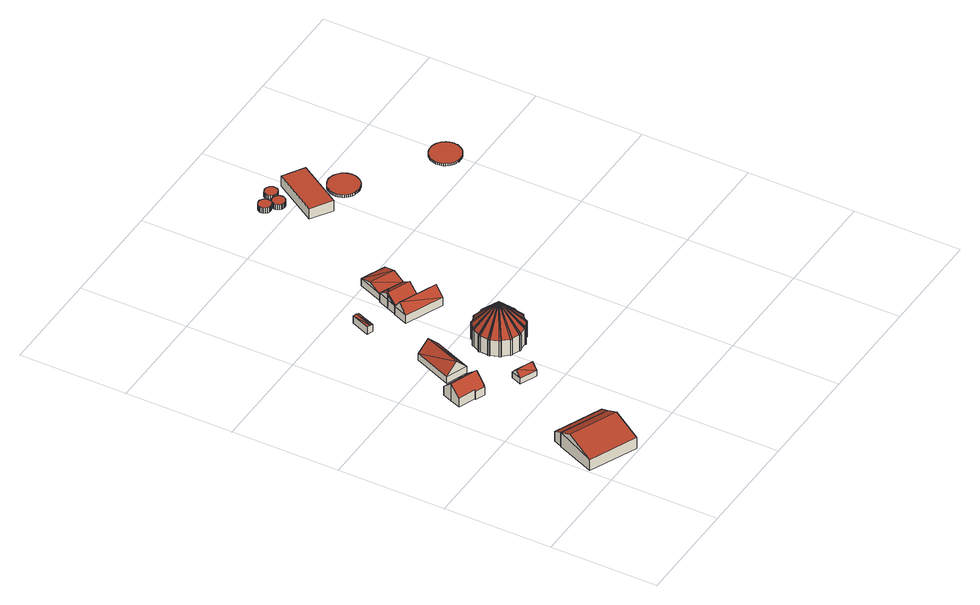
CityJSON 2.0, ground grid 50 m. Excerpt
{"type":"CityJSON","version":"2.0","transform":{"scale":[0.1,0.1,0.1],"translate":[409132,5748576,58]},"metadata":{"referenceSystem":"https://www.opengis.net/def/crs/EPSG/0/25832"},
"CityObjects":{
"building1":{"type":"Building","attributes":{"Gemeindeschluessel":"05515000","Geometrietyp2DReferenz":"3000","function":"31001_2500","roofType":"3100","measuredHeight":10.05},"geometry":[{"type":"Solid","lod":"2","boundaries":[[[[0,1,2,3]],[[4,5,1,0]],[[6,7,5,4]],[[3,2,7,6]],[[0,8,4]],[[6,9,3]],[[3,9,8,0]],[[4,8,9,6]],[[1,5,7,2]]]],"semantics":{"surfaces":[{"type":"WallSurface"},{"type":"RoofSurface"},{"type":"GroundSurface"}],"values":[[0,0,0,0,0,0,1,1,2]]}}]},
"building2":{"type":"Building","attributes":{"Gemeindeschluessel":"05515000","Geometrietyp2DReferenz":"3000","function":"51009_1610","roofType":"2100","measuredHeight":7.12},"geometry":[{"type":"Solid","lod":"2","boundaries":[[[[0,10,11,12]],[[3,13,10,0]],[[14,15,13,3]],[[12,11,15,14]],[[3,0,12,14]],[[10,13,15,11]]]],"semantics":{"surfaces":[{"type":"WallSurface"},{"type":"RoofSurface"},{"type":"GroundSurface"}],"values":[[0,0,0,0,1,2]]}}]},
"building3":{"type":"Building","attributes":{"Gemeindeschluessel":"05515000","Geometrietyp2DReferenz":"3000","function":"31001_1000","roofType":"3100","measuredHeight":9.12},"address":[{"country":"Germany","locality":"Münster","thoroughfareNumber":"9","thoroughfareName":"Hohe Ward"}],"geometry":[{"type":"Solid","lod":"2","boundaries":[[[[16,17,18,19]],[[20,21,17,16]],[[22,23,21,20]],[[24,25,23,22]],[[26,27,25,24]],[[28,29,27,26]],[[30,31,29,28]],[[32,33,31,30]],[[34,35,33,32]],[[19,18,35,34]],[[28,26,24,30]],[[22,20,16,19,34,32,30,24]],[[17,21,23,25,27,29,31,33,35,18]]]],"semantics":{"surfaces":[{"type":"WallSurface"},{"type":"RoofSurface"},{"type":"GroundSurface"}],"values":[[0,0,0,0,0,0,0,0,0,0,1,1,2]]}}]},
"building4":{"type":"Building","attributes":{"Gemeindeschluessel":"05515000","Geometrietyp2DReferenz":"3000","function":"31001_2512","roofType":"3100","measuredHeight":8.74},"geometry":[{"type":"Solid","lod":"2","boundaries":[[[[36,37,38,39]],[[40,41,37,36]],[[42,43,41,40]],[[39,38,43,42]],[[36,44,40]],[[42,45,39]],[[45,44,36]],[[36,39,45]],[[42,40,44]],[[44,45,42]],[[37,41,43,38]]]],"semantics":{"surfaces":[{"type":"WallSurface"},{"type":"RoofSurface"},{"type":"GroundSurface"}],"values":[[0,0,0,0,0,0,1,1,1,1,2]]}}]},
"building5":{"type":"Building","attributes":{"Gemeindeschluessel":"05515000","Geometrietyp2DReferenz":"3000","function":"31001_2460","roofType":"3100","measuredHeight":5.64},"geometry":[{"type":"Solid","lod":"2","boundaries":[[[[46,47,48,49]],[[50,51,47,46]],[[52,53,51,50]],[[49,48,53,52]],[[46,54,50]],[[52,55,49]],[[54,46,49]],[[49,55,54]],[[50,54,55]],[[55,52,50]],[[47,51,53,48]]]],"semantics":{"surfaces":[{"type":"WallSurface"},{"type":"RoofSurface"},{"type":"GroundSurface"}],"values":[[0,0,0,0,0,0,1,1,1,1,2]]}}]},
"building6":{"type":"Building","attributes":{"Gemeindeschluessel":"05515000","Geometrietyp2DReferenz":"3000","function":"31001_2500","roofType":"3100","measuredHeight":4.23},"geometry":[{"type":"Solid","lod":"2","boundaries":[[[[56,57,58,59]],[[60,61,57,56]],[[62,63,61,60]],[[59,58,63,62]],[[56,64,60]],[[62,65,59]],[[65,64,56]],[[56,59,65]],[[62,60,64]],[[64,65,62]],[[57,61,63,58]]]],"semantics":{"surfaces":[{"type":"WallSurface"},{"type":"RoofSurface"},{"type":"GroundSurface"}],"values":[[0,0,0,0,0,0,1,1,1,1,2]]}}]},
"building7":{"type":"Building","attributes":{"Gemeindeschluessel":"05515000","Geometrietyp2DReferenz":"3000","function":"31001_2500","roofType":"4000","measuredHeight":19.95},"geometry":[{"type":"Solid","lod":"2","boundaries":[[[[66,67,68,69]],[[70,71,67,66]],[[72,73,71,70]],[[74,75,73,72]],[[76,77,75,74]],[[78,79,77,76]],[[80,81,79,78]],[[82,83,81,80]],[[84,85,83,82]],[[86,87,85,84]],[[88,89,87,86]],[[90,91,89,88]],[[92,93,91,90]],[[94,95,93,92]],[[96,97,95,94]],[[98,99,97,96]],[[100,101,99,98]],[[102,103,101,100]],[[104,105,103,102]],[[106,107,105,104]],[[108,109,107,106]],[[110,111,109,108]],[[112,113,111,110]],[[114,115,113,112]],[[116,117,115,114]],[[118,119,117,116]],[[120,121,119,118]],[[122,123,121,120]],[[124,125,123,122]],[[126,127,125,124]],[[128,129,127,126]],[[130,131,129,128]],[[132,133,131,130]],[[134,135,133,132]],[[136,137,135,134]],[[138,139,137,136]],[[140,141,139,138]],[[142,143,141,140]],[[144,145,143,142]],[[146,147,145,144]],[[148,149,147,146]],[[150,151,149,148]],[[152,153,151,150]],[[154,155,153,152]],[[156,157,155,154]],[[158,159,157,156]],[[160,161,159,158]],[[162,163,161,160]],[[164,165,163,162]],[[166,167,165,164]],[[168,169,167,166]],[[170,171,169,168]],[[172,173,171,170]],[[174,175,173,172]],[[176,177,175,174]],[[178,179,177,176]],[[180,181,179,178]],[[182,183,181,180]],[[184,185,183,182]],[[69,68,185,184]],[[69,186,66]],[[66,186,70]],[[70,186,72]],[[72,186,74]],[[74,186,76]],[[76,186,78]],[[78,186,80]],[[80,186,82]],[[82,186,84]],[[84,186,86]],[[86,186,88]],[[88,186,90]],[[90,186,92]],[[92,186,94]],[[94,186,96]],[[96,186,98]],[[98,186,100]],[[100,186,102]],[[102,186,104]],[[104,186,106]],[[106,186,108]],[[108,186,110]],[[110,186,112]],[[112,186,114]],[[114,186,116]],[[116,186,118]],[[118,186,120]],[[120,186,122]],[[122,186,124]],[[124,186,126]],[[126,186,128]],[[128,186,130]],[[130,186,132]],[[132,186,134]],[[134,186,136]],[[136,186,138]],[[138,186,140]],[[140,186,142]],[[142,186,144]],[[144,186,146]],[[146,186,148]],[[148,186,150]],[[150,186,152]],[[152,186,154]],[[154,186,156]],[[156,186,158]],[[158,186,160]],[[160,186,162]],[[162,186,164]],[[164,186,166]],[[166,186,168]],[[168,186,170]],[[170,186,172]],[[172,186,174]],[[174,186,176]],[[176,186,178]],[[178,186,180]],[[180,186,182]],[[182,186,184]],[[184,186,69]],[[67,71,73,75,77,79,81,83,85,87,89,91,93,95,97,99,101,103,105,107,109,111,113,115,117,119,121,123,125,127,129,131,133,135,137,139,141,143,145,147,149,151,153,155,157,159,161,163,165,167,169,171,173,175,177,179,181,183,185,68]]]],"semantics":{"surfaces":[{"type":"WallSurface"},{"type":"RoofSurface"},{"type":"GroundSurface"}],"values":[[0,0,0,0,0,0,0,0,0,0,0,0,0,0,0,0,0,0,0,0,0,0,0,0,0,0,0,0,0,0,0,0,0,0,0,0,0,0,0,0,0,0,0,0,0,0,0,0,0,0,0,0,0,0,0,0,0,0,0,0,1,1,1,1,1,1,1,1,1,1,1,1,1,1,1,1,1,1,1,1,1,1,1,1,1,1,1,1,1,1,1,1,1,1,1,1,1,1,1,1,1,1,1,1,1,1,1,1,1,1,1,1,1,1,1,1,1,1,1,1,2]]}}]},
"building8":{"type":"Building","attributes":{"Gemeindeschluessel":"05515000","Geometrietyp2DReferenz":"3000","function":"51009_1610","roofType":"5000","measuredHeight":7.92},"geometry":[{"type":"Solid","lod":"2","boundaries":[[[[187,188,189,190]],[[191,192,188,187]],[[193,194,192,191]],[[195,196,194,193]],[[197,198,196,195]],[[190,189,198,197]],[[190,197,199,200,187]],[[200,199,195,193,191]],[[187,200,191]],[[195,199,197]],[[188,192,194,196,198,189]]]],"semantics":{"surfaces":[{"type":"WallSurface"},{"type":"RoofSurface"},{"type":"GroundSurface"}],"values":[[0,0,0,0,0,0,1,1,0,0,2]]}}]},
"building9":{"type":"Building","attributes":{"Gemeindeschluessel":"05515000","Geometrietyp2DReferenz":"3000","function":"31001_2500","roofType":"5000","measuredHeight":8.67},"geometry":[{"type":"Solid","lod":"2","boundaries":[[[[201,202,203,204]],[[205,206,202,201]],[[207,208,206,205]],[[204,203,208,207]],[[209,210,201]],[[201,204,209]],[[205,210,209]],[[209,207,205]],[[201,210,205]],[[207,209,204]],[[202,206,208,203]]]],"semantics":{"surfaces":[{"type":"WallSurface"},{"type":"RoofSurface"},{"type":"GroundSurface"}],"values":[[0,0,0,0,1,1,1,1,0,0,2]]}}]},
"building10":{"type":"Building","attributes":{"Gemeindeschluessel":"05515000","Geometrietyp2DReferenz":"3000","function":"31001_2500","roofType":"5000","measuredHeight":7.99},"geometry":[{"type":"Solid","lod":"2","boundaries":[[[[191,192,194,193]],[[187,188,192,191]],[[190,189,188,187]],[[211,212,189,190]],[[213,214,212,211]],[[193,194,214,213]],[[215,200,191,193,213]],[[211,190,187,200,215]],[[191,200,187]],[[211,215,213]],[[192,188,189,212,214,194]]]],"semantics":{"surfaces":[{"type":"WallSurface"},{"type":"RoofSurface"},{"type":"GroundSurface"}],"values":[[0,0,0,0,0,0,1,1,0,0,2]]}}]},
"building11":{"type":"Building","attributes":{"Gemeindeschluessel":"05515000","Geometrietyp2DReferenz":"3000","function":"31001_2500","roofType":"3100","measuredHeight":5.82},"geometry":[{"type":"Solid","lod":"2","boundaries":[[[[216,217,218,219]],[[220,221,217,216]],[[222,223,221,220]],[[224,225,223,222]],[[226,227,225,224]],[[219,218,227,226]],[[219,226,228]],[[229,228,226]],[[228,229,216]],[[224,222,220,216,229]],[[228,216,219]],[[226,224,229]],[[217,221,223,225,227,218]]]],"semantics":{"surfaces":[{"type":"WallSurface"},{"type":"RoofSurface"},{"type":"GroundSurface"}],"values":[[0,0,0,0,0,0,1,1,1,1,0,0,2]]}}]},
"building12":{"type":"Building","attributes":{"Gemeindeschluessel":"05515000","Geometrietyp2DReferenz":"3000","function":"51003_1201","roofType":"1000","measuredHeight":2.74},"geometry":[{"type":"Solid","lod":"2","boundaries":[[[[230,231,232,233]],[[234,235,231,230]],[[236,237,235,234]],[[238,239,237,236]],[[240,241,239,238]],[[242,243,241,240]],[[244,245,243,242]],[[246,247,245,244]],[[248,249,247,246]],[[250,251,249,248]],[[252,253,251,250]],[[254,255,253,252]],[[256,257,255,254]],[[258,259,257,256]],[[260,261,259,258]],[[262,263,261,260]],[[264,265,263,262]],[[266,267,265,264]],[[268,269,267,266]],[[270,271,269,268]],[[272,273,271,270]],[[274,275,273,272]],[[276,277,275,274]],[[233,232,277,276]],[[274,272,270,268,266,264,262,260,258,256,254,252,250,248,246,244,242,240,238,236,234,230,233,276]],[[231,235,237,239,241,243,245,247,249,251,253,255,257,259,261,263,265,267,269,271,273,275,277,232]]]],"semantics":{"surfaces":[{"type":"WallSurface"},{"type":"RoofSurface"},{"type":"GroundSurface"}],"values":[[0,0,0,0,0,0,0,0,0,0,0,0,0,0,0,0,0,0,0,0,0,0,0,0,1,2]]}}]},
"building13":{"type":"Building","attributes":{"Gemeindeschluessel":"05515000","Geometrietyp2DReferenz":"3000","function":"51003_1201","roofType":"1000","measuredHeight":2.64},"geometry":[{"type":"Solid","lod":"2","boundaries":[[[[278,279,280,281]],[[282,283,279,278]],[[284,285,283,282]],[[286,287,285,284]],[[288,289,287,286]],[[290,291,289,288]],[[292,293,291,290]],[[294,295,293,292]],[[296,297,295,294]],[[298,299,297,296]],[[300,301,299,298]],[[302,303,301,300]],[[304,305,303,302]],[[306,307,305,304]],[[308,309,307,306]],[[310,311,309,308]],[[312,313,311,310]],[[314,315,313,312]],[[316,317,315,314]],[[318,319,317,316]],[[320,321,319,318]],[[322,323,321,320]],[[324,325,323,322]],[[326,327,325,324]],[[328,329,327,326]],[[281,280,329,328]],[[326,324,322,320,318,316,314,312,310,308,306,304,302,300,298,296,294,292,290,288,286,284,282,278,281,328]],[[279,283,285,287,289,291,293,295,297,299,301,303,305,307,309,311,313,315,317,319,321,323,325,327,329,280]]]],"semantics":{"surfaces":[{"type":"WallSurface"},{"type":"RoofSurface"},{"type":"GroundSurface"}],"values":[[0,0,0,0,0,0,0,0,0,0,0,0,0,0,0,0,0,0,0,0,0,0,0,0,0,0,1,2]]}}]},
"building14":{"type":"Building","attributes":{"Gemeindeschluessel":"05515000","Geometrietyp2DReferenz":"3000","function":"51003_1201","roofType":"1000","measuredHeight":2.4},"geometry":[{"type":"Solid","lod":"2","boundaries":[[[[330,331,332,333]],[[334,335,331,330]],[[336,337,335,334]],[[338,339,337,336]],[[340,341,339,338]],[[342,343,341,340]],[[344,345,343,342]],[[346,347,345,344]],[[348,349,347,346]],[[350,351,349,348]],[[352,353,351,350]],[[354,355,353,352]],[[356,357,355,354]],[[358,359,357,356]],[[360,361,359,358]],[[362,363,361,360]],[[364,365,363,362]],[[366,367,365,364]],[[368,369,367,366]],[[370,371,369,368]],[[372,373,371,370]],[[374,375,373,372]],[[376,377,375,374]],[[333,332,377,376]],[[374,372,370,368,366,364,362,360,358,356,354,352,350,348,346,344,342,340,338,336,334,330,333,376]],[[331,335,337,339,341,343,345,347,349,351,353,355,357,359,361,363,365,367,369,371,373,375,377,332]]]],"semantics":{"surfaces":[{"type":"WallSurface"},{"type":"RoofSurface"},{"type":"GroundSurface"}],"values":[[0,0,0,0,0,0,0,0,0,0,0,0,0,0,0,0,0,0,0,0,0,0,0,0,1,2]]}}]},
"building15":{"type":"Building","attributes":{"Gemeindeschluessel":"05515000","Geometrietyp2DReferenz":"3000","function":"31001_2500","roofType":"1000","measuredHeight":5.46},"geometry":[{"type":"Solid","lod":"2","boundaries":[[[[378,379,380,381]],[[382,383,379,378]],[[384,385,383,382]],[[381,380,385,384]],[[382,378,381,384]],[[379,383,385,380]]]],"semantics":{"surfaces":[{"type":"WallSurface"},{"type":"RoofSurface"},{"type":"GroundSurface"}],"values":[[0,0,0,0,1,2]]}}]},
"building16":{"type":"Building","attributes":{"Gemeindeschluessel":"05515000","Geometrietyp2DReferenz":"3000","function":"51003_1201","roofType":"1000","measuredHeight":1.38},"geometry":[{"type":"Solid","lod":"2","boundaries":[[[[386,387,388,389]],[[390,391,387,386]],[[392,393,391,390]],[[394,395,393,392]],[[396,397,395,394]],[[398,399,397,396]],[[400,401,399,398]],[[402,403,401,400]],[[404,405,403,402]],[[406,407,405,404]],[[408,409,407,406]],[[410,411,409,408]],[[412,413,411,410]],[[414,415,413,412]],[[416,417,415,414]],[[418,419,417,416]],[[420,421,419,418]],[[422,423,421,420]],[[424,425,423,422]],[[426,427,425,424]],[[428,429,427,426]],[[430,431,429,428]],[[432,433,431,430]],[[434,435,433,432]],[[436,437,435,434]],[[438,439,437,436]],[[440,441,439,438]],[[442,443,441,440]],[[444,445,443,442]],[[446,447,445,444]],[[448,449,447,446]],[[450,451,449,448]],[[452,453,451,450]],[[454,455,453,452]],[[456,457,455,454]],[[458,459,457,456]],[[460,461,459,458]],[[462,463,461,460]],[[464,465,463,462]],[[466,467,465,464]],[[468,469,467,466]],[[470,471,469,468]],[[472,473,471,470]],[[474,475,473,472]],[[476,477,475,474]],[[478,479,477,476]],[[480,481,479,478]],[[482,483,481,480]],[[484,485,483,482]],[[389,388,485,484]],[[482,480,478,476,474,472,470,468,466,464,462,460,458,456,454,452,450,448,446,444,442,440,438,436,434,432,430,428,426,424,422,420,418,416,414,412,410,408,406,404,402,400,398,396,394,392,390,386,389,484]],[[387,391,393,395,397,399,401,403,405,407,409,411,413,415,417,419,421,423,425,427,429,431,433,435,437,439,441,443,445,447,449,451,453,455,457,459,461,463,465,467,469,471,473,475,477,479,481,483,485,388]]]],"semantics":{"surfaces":[{"type":"WallSurface"},{"type":"RoofSurface"},{"type":"GroundSurface"}],"values":[[0,0,0,0,0,0,0,0,0,0,0,0,0,0,0,0,0,0,0,0,0,0,0,0,0,0,0,0,0,0,0,0,0,0,0,0,0,0,0,0,0,0,0,0,0,0,0,0,0,0,1,2]]}}]},
"building17":{"type":"Building","attributes":{"Gemeindeschluessel":"05515000","Geometrietyp2DReferenz":"3000","function":"51003_1201","roofType":"1000","measuredHeight":1.08},"geometry":[{"type":"Solid","lod":"2","boundaries":[[[[486,487,488,489]],[[490,491,487,486]],[[492,493,491,490]],[[494,495,493,492]],[[496,497,495,494]],[[498,499,497,496]],[[500,501,499,498]],[[502,503,501,500]],[[504,505,503,502]],[[506,507,505,504]],[[508,509,507,506]],[[510,511,509,508]],[[512,513,511,510]],[[514,515,513,512]],[[516,517,515,514]],[[518,519,517,516]],[[520,521,519,518]],[[522,523,521,520]],[[524,525,523,522]],[[526,527,525,524]],[[528,529,527,526]],[[530,531,529,528]],[[532,533,531,530]],[[534,535,533,532]],[[536,537,535,534]],[[538,539,537,536]],[[540,541,539,538]],[[542,543,541,540]],[[544,545,543,542]],[[546,547,545,544]],[[548,549,547,546]],[[550,551,549,548]],[[552,553,551,550]],[[554,555,553,552]],[[556,557,555,554]],[[558,559,557,556]],[[560,561,559,558]],[[562,563,561,560]],[[564,565,563,562]],[[566,567,565,564]],[[568,569,567,566]],[[570,571,569,568]],[[572,573,571,570]],[[574,575,573,572]],[[576,577,575,574]],[[578,579,577,576]],[[580,581,579,578]],[[582,583,581,580]],[[584,585,583,582]],[[489,488,585,584]],[[582,580,578,576,574,572,570,568,566,564,562,560,558,556,554,552,550,548,546,544,542,540,538,536,534,532,530,528,526,524,522,520,518,516,514,512,510,508,506,504,502,500,498,496,494,492,490,486,489,584]],[[487,491,493,495,497,499,501,503,505,507,509,511,513,515,517,519,521,523,525,527,529,531,533,535,537,539,541,543,545,547,549,551,553,555,557,559,561,563,565,567,569,571,573,575,577,579,581,583,585,488]]]],"semantics":{"surfaces":[{"type":"WallSurface"},{"type":"RoofSurface"},{"type":"GroundSurface"}],"values":[[0,0,0,0,0,0,0,0,0,0,0,0,0,0,0,0,0,0,0,0,0,0,0,0,0,0,0,0,0,0,0,0,0,0,0,0,0,0,0,0,0,0,0,0,0,0,0,0,0,0,1,2]]}}]}
},
"vertices":[
[299,188,84],[299,188,12],[79,283,12],[79,283,84],[222,7,68],[222,7,12],[1,102,68],[1,102,12],[276,133,113],[55,228,113],
[299,188,13],[315,225,13],[315,225,64],[79,283,13],[95,320,64],[95,320,13],
[162,730,62],[162,730,20],[204,713,20],[204,713,61],[163,735,66],[163,735,20],[85,764,66],[85,764,20],[102,811,111],[102,811,20],[120,858,66],[120,858,20],[245,811,66],[245,811,20],[227,764,111],[227,764,20],[209,717,66],[209,717,20],[206,718,66],[206,718,20],
[264,1061,54],[264,1061,20],[192,885,20],[192,885,54],[362,1022,54],[362,1022,20],[290,846,54],[290,846,20],[313,1042,108],[241,865,108],
[438,640,48],[438,640,20],[359,672,20],[359,672,48],[417,589,48],[417,589,20],[338,622,48],[338,622,20],[427,615,77],[349,647,77],
[326,1402,70],[326,1402,33],[292,1317,33],[292,1317,70],[353,1391,70],[353,1391,33],[320,1306,70],[320,1306,33],[340,1396,75],[306,1311,75],
[483,742,104],[483,742,21],[486,745,21],[486,745,104],[477,746,104],[477,746,21],[479,749,104],[479,749,21],[453,777,104],[453,777,21],[449,775,104],[449,775,21],[445,781,104],[445,781,21],[448,784,104],[448,784,21],[435,820,104],[435,820,21],[431,819,104],[431,819,21],[430,827,104],[430,827,21],[434,827,104],[434,827,21],[436,866,104],[436,866,21],[432,868,104],[432,868,21],[434,875,104],[434,875,21],[438,874,104],[438,874,21],[456,908,104],[456,908,21],[453,911,104],[453,911,21],[458,917,104],[458,917,21],[462,914,104],[462,914,21],[491,938,104],[491,938,21],[490,942,104],[490,942,21],[496,945,104],[496,945,21],[498,942,104],[498,942,21],[535,951,104],[535,951,21],[535,955,104],[535,955,21],[543,956,104],[543,956,21],[544,951,104],[544,951,21],[582,945,104],[582,945,21],[584,949,104],[584,949,21],[591,946,104],[591,946,21],[590,942,104],[590,942,21],[621,920,104],[621,920,21],[624,923,104],[624,923,21],[629,918,104],[629,918,21],[627,914,104],[627,914,21],[647,882,104],[647,882,21],[651,884,104],[651,884,21],[654,877,104],[654,877,21],[650,875,104],[650,875,21],[656,836,104],[656,836,21],[660,836,104],[660,836,21],[660,829,104],[660,829,21],[656,828,104],[656,828,21],[645,791,104],[645,791,21],[648,789,104],[648,789,21],[645,782,104],[645,782,21],[641,784,104],[641,784,21],[617,755,104],[617,755,21],[619,752,104],[619,752,21],[613,747,104],[613,747,21],[610,749,104],[610,749,21],[576,733,104],[576,733,21],[576,729,104],[576,729,21],[569,727,104],[569,727,21],[567,731,104],[567,731,21],[530,729,104],[530,729,21],[528,726,104],[528,726,21],[520,727,104],[520,727,21],[521,731,104],[521,731,21],[544,840,220],
[526,1348,88],[526,1348,29],[533,1366,29],[533,1366,75],[488,1331,107],[488,1331,29],[469,1285,72],[469,1285,29],[465,1286,72],[465,1286,29],[504,1378,75],[504,1378,29],[485,1334,108],[490,1332,108],
[641,1213,70],[641,1213,27],[465,1286,27],[465,1286,70],[612,1144,70],[612,1144,27],[436,1217,70],[436,1217,27],[452,1255,114],[627,1182,114],
[613,1333,75],[613,1333,29],[574,1241,72],[574,1241,29],[594,1289,108],
[617,1331,71],[617,1331,35],[665,1446,35],[665,1446,71],[613,1333,71],[613,1333,35],[533,1366,71],[533,1366,35],[504,1378,71],[504,1378,35],[552,1493,71],[552,1493,35],[641,1389,93],[528,1436,93],
[788,2069,44],[788,2069,17],[794,2065,17],[794,2065,44],[783,2075,44],[783,2075,17],[779,2081,44],[779,2081,17],[777,2088,44],[777,2088,17],[777,2096,44],[777,2096,17],[779,2103,44],[779,2103,17],[783,2109,44],[783,2109,17],[789,2116,44],[789,2116,17],[795,2120,44],[795,2120,17],[802,2121,44],[802,2121,17],[810,2122,44],[810,2122,17],[815,2121,44],[815,2121,17],[823,2117,44],[823,2117,17],[829,2112,44],[829,2112,17],[833,2106,44],[833,2106,17],[836,2099,44],[836,2099,17],[836,2091,44],[836,2091,17],[835,2084,44],[835,2084,17],[833,2077,44],[833,2077,17],[824,2068,44],[824,2068,17],[815,2064,44],[815,2064,17],[808,2062,44],[808,2062,17],[801,2063,44],[801,2063,17],
[829,2036,44],[829,2036,18],[834,2031,18],[834,2031,44],[826,2043,44],[826,2043,18],[824,2050,44],[824,2050,18],[824,2057,44],[824,2057,18],[825,2064,44],[825,2064,18],[829,2071,44],[829,2071,18],[832,2075,44],[832,2075,18],[835,2078,44],[835,2078,18],[843,2082,44],[843,2082,18],[850,2084,44],[850,2084,18],[856,2084,44],[856,2084,18],[863,2082,44],[863,2082,18],[870,2079,44],[870,2079,18],[875,2074,44],[875,2074,18],[880,2068,44],[880,2068,18],[882,2061,44],[882,2061,18],[883,2053,44],[883,2053,18],[882,2046,44],[882,2046,18],[879,2039,44],[879,2039,18],[874,2033,44],[874,2033,18],[869,2029,44],[869,2029,18],[862,2026,44],[862,2026,18],[855,2024,44],[855,2024,18],[848,2025,44],[848,2025,18],[841,2027,44],[841,2027,18],
[867,2090,44],[867,2090,20],[872,2085,20],[872,2085,44],[863,2096,44],[863,2096,20],[860,2105,44],[860,2105,20],[859,2112,44],[859,2112,20],[861,2119,44],[861,2119,20],[864,2126,44],[864,2126,20],[870,2133,44],[870,2133,20],[876,2136,44],[876,2136,20],[885,2139,44],[885,2139,20],[892,2139,44],[892,2139,20],[900,2137,44],[900,2137,20],[906,2134,44],[906,2134,20],[911,2129,44],[911,2129,20],[915,2123,44],[915,2123,20],[918,2116,44],[918,2116,20],[918,2108,44],[918,2108,20],[917,2100,44],[917,2100,20],[913,2093,44],[913,2093,20],[907,2086,44],[907,2086,20],[900,2083,44],[900,2083,20],[893,2081,44],[893,2081,20],[886,2080,44],[886,2080,20],[879,2082,44],[879,2082,20],
[832,1898,76],[832,1898,22],[929,1837,22],[929,1837,76],[960,2104,76],[960,2104,22],[1057,2043,76],[1057,2043,22],
[1071,1830,16],[1071,1830,3],[1079,1826,3],[1079,1826,16],[1064,1835,16],[1064,1835,3],[1057,1841,16],[1057,1841,3],[1051,1847,16],[1051,1847,3],[1046,1854,16],[1046,1854,3],[1042,1862,16],[1042,1862,3],[1039,1870,16],[1039,1870,3],[1036,1878,16],[1036,1878,3],[1035,1887,16],[1035,1887,3],[1035,1896,16],[1035,1896,3],[1036,1905,16],[1036,1905,3],[1038,1913,16],[1038,1913,3],[1042,1921,16],[1042,1921,3],[1046,1929,16],[1046,1929,3],[1051,1936,16],[1051,1936,3],[1057,1943,16],[1057,1943,3],[1063,1948,16],[1063,1948,3],[1071,1953,16],[1071,1953,3],[1079,1957,16],[1079,1957,3],[1087,1960,16],[1087,1960,3],[1096,1962,16],[1096,1962,3],[1104,1963,16],[1104,1963,3],[1117,1962,16],[1117,1962,3],[1126,1960,16],[1126,1960,3],[1134,1957,16],[1134,1957,3],[1142,1953,16],[1142,1953,3],[1149,1948,16],[1149,1948,3],[1156,1942,16],[1156,1942,3],[1162,1936,16],[1162,1936,3],[1167,1928,16],[1167,1928,3],[1171,1920,16],[1171,1920,3],[1174,1912,16],[1174,1912,3],[1176,1903,16],[1176,1903,3],[1177,1894,16],[1177,1894,3],[1177,1885,16],[1177,1885,3],[1176,1877,16],[1176,1877,3],[1173,1868,16],[1173,1868,3],[1169,1860,16],[1169,1860,3],[1165,1852,16],[1165,1852,3],[1159,1845,16],[1159,1845,3],[1153,1839,16],[1153,1839,3],[1146,1833,16],[1146,1833,3],[1139,1829,16],[1139,1829,3],[1130,1825,16],[1130,1825,3],[1122,1823,16],[1122,1823,3],[1113,1821,16],[1113,1821,3],[1105,1821,16],[1105,1821,3],[1096,1822,16],[1096,1822,3],[1087,1824,16],[1087,1824,3],
[1447,1558,28],[1447,1558,17],[1455,1555,17],[1455,1555,28],[1439,1562,28],[1439,1562,17],[1432,1567,28],[1432,1567,17],[1425,1573,28],[1425,1573,17],[1419,1579,28],[1419,1579,17],[1414,1587,28],[1414,1587,17],[1410,1594,28],[1410,1594,17],[1407,1603,28],[1407,1603,17],[1405,1611,28],[1405,1611,17],[1404,1620,28],[1404,1620,17],[1404,1629,28],[1404,1629,17],[1405,1637,28],[1405,1637,17],[1407,1646,28],[1407,1646,17],[1411,1654,28],[1411,1654,17],[1415,1662,28],[1415,1662,17],[1420,1669,28],[1420,1669,17],[1426,1676,28],[1426,1676,17],[1433,1681,28],[1433,1681,17],[1441,1686,28],[1441,1686,17],[1449,1690,28],[1449,1690,17],[1457,1692,28],[1457,1692,17],[1466,1694,28],[1466,1694,17],[1479,1694,28],[1479,1694,17],[1488,1693,28],[1488,1693,17],[1496,1691,28],[1496,1691,17],[1505,1688,28],[1505,1688,17],[1512,1684,28],[1512,1684,17],[1520,1679,28],[1520,1679,17],[1526,1673,28],[1526,1673,17],[1532,1666,28],[1532,1666,17],[1537,1658,28],[1537,1658,17],[1541,1650,28],[1541,1650,17],[1543,1642,28],[1543,1642,17],[1545,1633,28],[1545,1633,17],[1546,1624,28],[1546,1624,17],[1545,1615,28],[1545,1615,17],[1544,1607,28],[1544,1607,17],[1541,1598,28],[1541,1598,17],[1537,1590,28],[1537,1590,17],[1533,1583,28],[1533,1583,17],[1527,1576,28],[1527,1576,17],[1521,1570,28],[1521,1570,17],[1514,1564,28],[1514,1564,17],[1506,1560,28],[1506,1560,17],[1498,1556,28],[1498,1556,17],[1490,1554,28],[1490,1554,17],[1481,1553,28],[1481,1553,17],[1472,1552,28],[1472,1552,17],[1463,1553,28],[1463,1553,17]
]}
